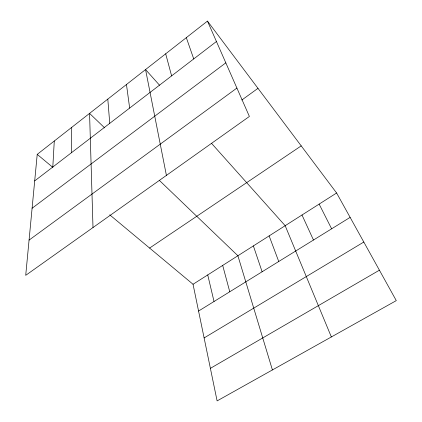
<?xml version="1.0" encoding="UTF-8"?>
<svg xmlns="http://www.w3.org/2000/svg" width="422" height="422" viewBox="0 0 422 422"><rect width="100%" height="100%" fill="white"/><g stroke="black" fill="none" stroke-linecap="round" stroke-linejoin="round"><path stroke-width="0.63" d="M71.334 152.801L71.729 127.354M52.803 167.017L54.285 141.011M37.22 154.368L25.716 275.339L249.386 116.456L207.466 21.1L37.22 154.368L52.871 167.418M34.694 180.906L216.439 41.509M32.093 208.257L225.817 62.841M29.065 240.113L236.906 88.066M241.832 100.014L257.984 88.34M149.604 248.062L301.218 145.88M193.039 284.27L336.614 192.996L396.284 300.612L217.108 400.9L193.039 284.27L109.741 214.83M198.567 311.051L350.133 217.372M204.116 337.932L363.806 242.038M210.393 368.343L379.415 270.185M104.677 127.898L89.564 113.391L93.004 227.542M159.337 180.358L237.897 255.753L272.412 369.946M159.548 85.218L145.553 69.567L166.41 175.394M211.622 143.448L285.172 225.701L331.354 336.951M207.466 21.1L336.614 192.996M319.143 204.106L331.623 228.814M301.999 215.004L313.477 240.028M269.136 235.893L278.747 261.498M186.324 37.653L193.73 58.922M253.379 245.91L262.115 271.773M222.689 265.422L229.763 291.771M165.688 53.8L171.612 75.886M207.735 274.928L214.028 301.498M126.463 84.511L129.654 108.069M107.805 99.117L109.746 123.34"/></g></svg>
